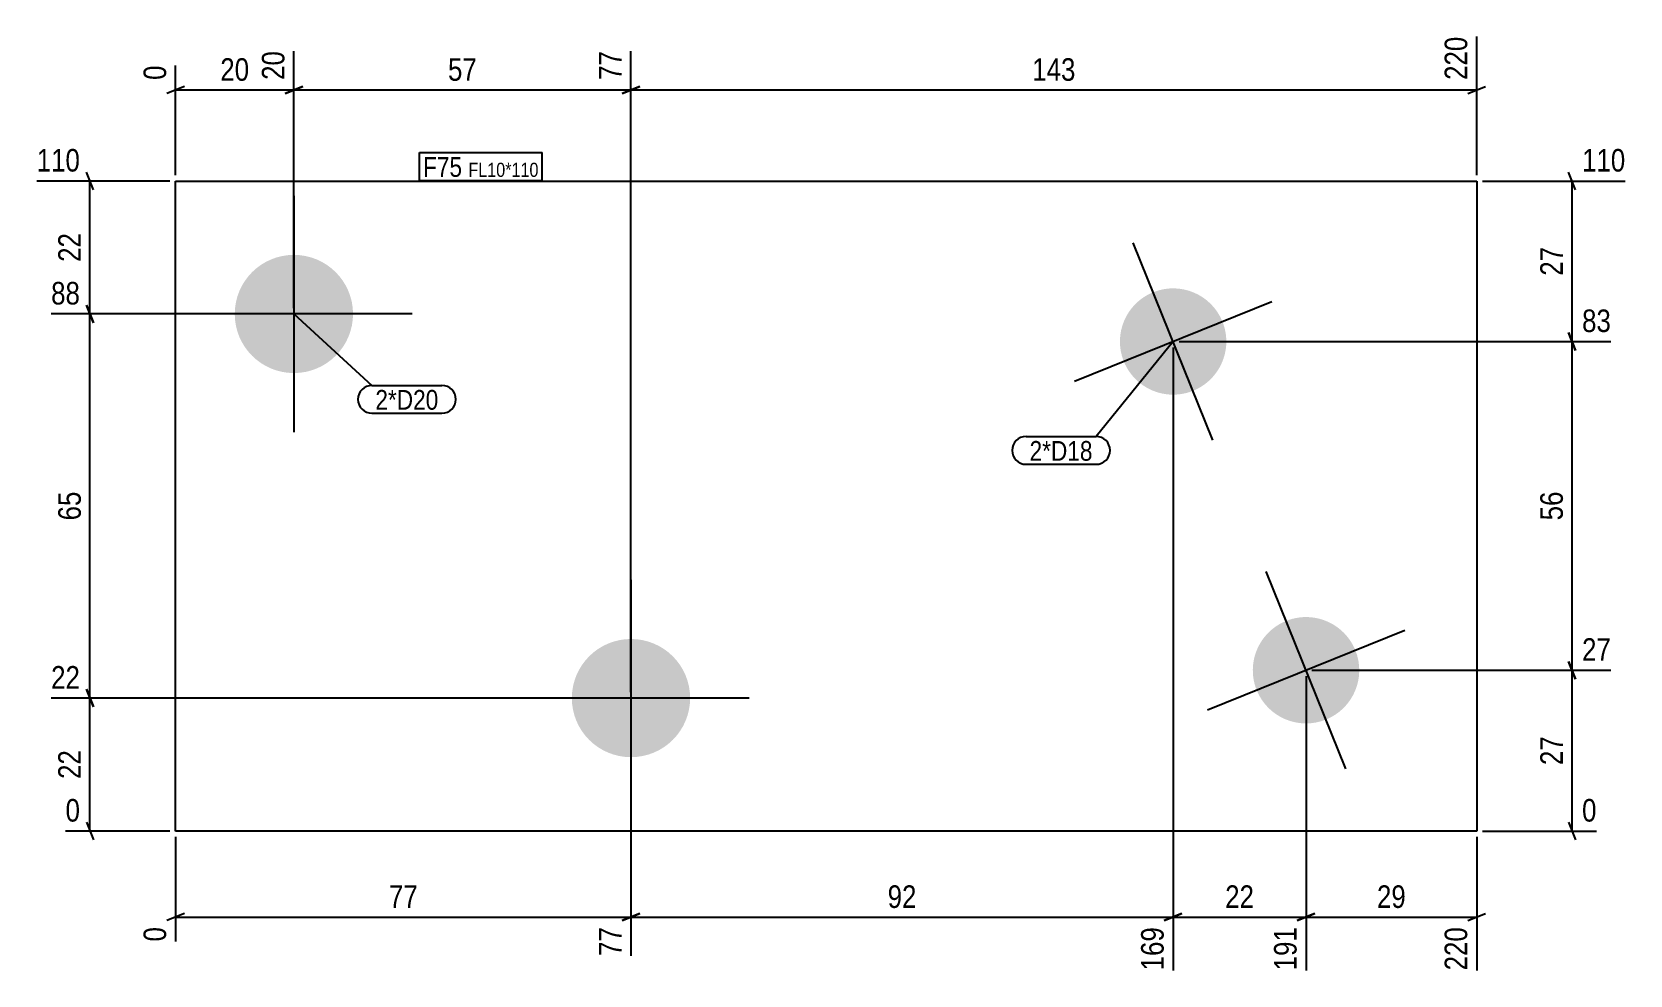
# Model space of a CAD drawing. Header units: millimetres. Extents: x 2 to 272, y 2 to 162.
import ezdxf

# ---------------------------------------------------------------- set-up
doc = ezdxf.new("R2010")
doc.units = ezdxf.units.MM
for name, color, linetype in [('MÅLSÆTNING', 7, 'Continuous'), ('STÅL', 7, 'Continuous'), ('TEKST', 7, 'Continuous')]:
    doc.layers.add(name, color=color, linetype=linetype)
doc.styles.add('Arial Narrow', font='ARIALN.TTF', dxfattribs={"height": 0.2})

msp = doc.modelspace()

# ---------------------------------------------------------------- hatches: boundary and pattern name
at = {"layer": 'STÅL', "linetype": 'Continuous'}
for points in [[(46.49, 104.07, -1), (46.49, 124.07, -1)], [(186.82, 106.04, -1), (203.5, 112.78, -1)], [(209.29, 50.41, -1), (225.98, 57.15, -1)], [(103.49, 39.07, -1), (103.49, 59.07, -1)]]:
    msp.add_hatch(color=3, dxfattribs=at).paths.add_polyline_path(points)

# ---------------------------------------------------------------- linework, layer by layer
at = {"layer": 'MÅLSÆTNING', "color": 7, "linetype": 'Continuous'}
for p, q in [((246.49, 137.57), (246.49, 161)), ((46.49, 115.07), (46.49, 158.56)), ((46.49, 115.07), (46.49, 158.56)), ((103.49, 50.07), (103.49, 158.56)), ((103.49, 50.07), (103.49, 158.56)), ((26.49, 137.57), (26.49, 156.12)), ((27.99, 152.58), (24.99, 151.38)), ((26.49, 151.98), (46.49, 151.98)), ((47.99, 152.58), (44.99, 151.38)), ((44.99, 151.38), (47.99, 152.58)), ((46.49, 151.98), (103.49, 151.98)), ((104.99, 152.58), (101.99, 151.38)), ((101.99, 151.38), (104.99, 152.58)), ((103.49, 151.98), (246.49, 151.98)), ((244.99, 151.38), (247.99, 152.58)), ((12.61, 135.07), (11.41, 138.07)), ((263.21, 135.07), (262.01, 138.07)), ((25.49, 136.57), (3, 136.57)), ((12.01, 114.07), (12.01, 136.57)), ((247.49, 136.57), (271.62, 136.57)), ((262.61, 109.41), (262.61, 136.57)), ((45.49, 114.07), (5.44, 114.07)), ((45.49, 114.07), (5.44, 114.07)), ((11.41, 115.57), (12.61, 112.57)), ((12.61, 112.57), (11.41, 115.57)), ((12.01, 49.07), (12.01, 114.07)), ((262.01, 110.91), (263.21, 107.91)), ((263.21, 107.91), (262.01, 110.91)), ((195.16, 108.41), (195.16, 3)), ((195.16, 108.41), (195.16, 3)), ((196.16, 109.41), (269.18, 109.41)), ((196.16, 109.41), (269.18, 109.41)), ((262.61, 53.78), (262.61, 109.41)), ((262.01, 55.28), (263.21, 52.28)), ((263.21, 52.28), (262.01, 55.28)), ((217.64, 52.78), (217.64, 3)), ((217.64, 52.78), (217.64, 3)), ((218.64, 53.78), (269.18, 53.78)), ((218.64, 53.78), (269.18, 53.78)), ((262.61, 26.57), (262.61, 53.78)), ((102.49, 49.07), (5.44, 49.07)), ((102.49, 49.07), (5.44, 49.07)), ((11.41, 50.57), (12.61, 47.57)), ((12.61, 47.57), (11.41, 50.57)), ((12.01, 26.57), (12.01, 49.07)), ((103.49, 48.07), (103.49, 5.44)), ((103.49, 48.07), (103.49, 5.44)), ((11.41, 28.07), (12.61, 25.07)), ((262.01, 28.07), (263.21, 25.07)), ((25.49, 26.57), (7.88, 26.57)), ((26.49, 25.57), (26.49, 7.88)), ((246.49, 25.57), (246.49, 3)), ((247.49, 26.57), (266.75, 26.57)), ((27.99, 12.61), (24.99, 11.41)), ((26.49, 12.01), (103.49, 12.01)), ((104.99, 12.61), (101.99, 11.41)), ((101.99, 11.41), (104.99, 12.61)), ((103.49, 12.01), (195.16, 12.01)), ((196.66, 12.61), (193.66, 11.41)), ((193.66, 11.41), (196.66, 12.61)), ((195.16, 12.01), (217.64, 12.01)), ((219.14, 12.61), (216.14, 11.41)), ((216.14, 11.41), (219.14, 12.61)), ((217.64, 12.01), (246.49, 12.01)), ((244.99, 11.41), (247.99, 12.61))]:
    msp.add_line(p, q, dxfattribs=at)
at = {"layer": 'STÅL', "color": 2, "linetype": 'Continuous'}
for p, q in [((26.49, 26.57), (26.49, 136.57)), ((26.49, 136.57), (246.49, 136.57)), ((246.49, 136.57), (246.49, 26.57)), ((246.49, 26.57), (26.49, 26.57))]:
    msp.add_line(p, q, dxfattribs=at)
at = {"layer": 'STÅL', "color": 3, "linetype": 'Continuous'}
for p, q in [((46.49, 134.07), (46.49, 94.07)), ((201.9, 92.72), (188.42, 126.1)), ((66.49, 114.07), (26.49, 114.07)), ((211.85, 116.15), (178.47, 102.66)), ((224.38, 37.09), (210.89, 70.47)), ((103.49, 69.07), (103.49, 29.07)), ((234.33, 60.52), (200.95, 47.03)), ((123.49, 49.07), (83.49, 49.07))]:
    msp.add_line(p, q, dxfattribs=at)

# ---------------------------------------------------------------- wipeouts: each hides what was drawn before it
at = {"color": 0}
for points in [[(70.93, 97.87), (70.93, 101.37), (60.27, 101.37), (60.27, 97.87)], [(181.55, 89.23), (181.55, 92.73), (170.89, 92.73), (170.89, 89.23)]]:
    msp.add_wipeout(points, dxfattribs=at).dxf.layer = 'TEKST'

# ---------------------------------------------------------------- next in the draw order: wipeouts: each hides what was drawn before it
at = {"color": 0, "linetype": 'Continuous'}
for points in [[(245.69, 161.8), (240.09, 161.8), (240.09, 152.88), (245.69, 152.88)], [(25.69, 156.92), (20.09, 156.92), (20.09, 152.88), (25.69, 152.88)], [(102.69, 159.36), (97.09, 159.36), (97.09, 152.88), (102.69, 152.88)], [(11.11, 137.37), (11.11, 142.97), (2.2, 142.97), (2.2, 137.37)], [(272.42, 137.37), (272.42, 142.97), (263.51, 142.97), (263.51, 137.37)], [(11.11, 114.87), (11.11, 120.47), (4.64, 120.47), (4.64, 114.87)], [(269.98, 110.21), (269.98, 115.81), (263.51, 115.81), (263.51, 110.21)], [(269.98, 54.58), (269.98, 60.18), (263.51, 60.18), (263.51, 54.58)], [(11.11, 49.87), (11.11, 55.47), (4.64, 55.47), (4.64, 49.87)], [(11.11, 27.37), (11.11, 32.97), (7.08, 32.97), (7.08, 27.37)], [(267.55, 27.37), (267.55, 32.97), (263.51, 32.97), (263.51, 27.37)], [(25.69, 11.11), (20.09, 11.11), (20.09, 7.08), (25.69, 7.08)], [(102.69, 11.11), (97.09, 11.11), (97.09, 4.64), (102.69, 4.64)], [(194.36, 11.11), (188.76, 11.11), (188.76, 2.2), (194.36, 2.2)], [(216.84, 11.11), (211.24, 11.11), (211.24, 2.2), (216.84, 2.2)], [(245.69, 11.11), (240.09, 11.11), (240.09, 2.2), (245.69, 2.2)]]:
    msp.add_wipeout(points, dxfattribs=at).dxf.layer = 'MÅLSÆTNING'
at = {"color": 0}
for points, layer in [([(39.73, 152.73), (39.73, 158.33), (33.25, 158.33), (33.25, 152.73)], 'MÅLSÆTNING'), ([(78.23, 152.73), (78.23, 158.33), (71.75, 158.33), (71.75, 152.73)], 'MÅLSÆTNING'), ([(179.45, 152.73), (179.45, 158.33), (170.54, 158.33), (170.54, 152.73)], 'MÅLSÆTNING'), ([(11.26, 128.56), (5.66, 128.56), (5.66, 122.09), (11.26, 122.09)], 'MÅLSÆTNING'), ([(261.86, 126.23), (256.26, 126.23), (256.26, 119.75), (261.86, 119.75)], 'MÅLSÆTNING'), ([(11.26, 84.81), (5.66, 84.81), (5.66, 78.34), (11.26, 78.34)], 'MÅLSÆTNING'), ([(261.86, 84.83), (256.26, 84.83), (256.26, 78.35), (261.86, 78.35)], 'MÅLSÆTNING'), ([(261.86, 43.41), (256.26, 43.41), (256.26, 36.94), (261.86, 36.94)], 'MÅLSÆTNING'), ([(11.26, 41.06), (5.66, 41.06), (5.66, 34.59), (11.26, 34.59)], 'MÅLSÆTNING'), ([(68.23, 12.76), (68.23, 18.36), (61.76, 18.36), (61.76, 12.76)], 'MÅLSÆTNING'), ([(152.56, 12.76), (152.56, 18.36), (146.09, 18.36), (146.09, 12.76)], 'MÅLSÆTNING'), ([(209.64, 12.76), (209.64, 18.36), (203.16, 18.36), (203.16, 12.76)], 'MÅLSÆTNING'), ([(235.3, 12.76), (235.3, 18.36), (228.83, 18.36), (228.83, 12.76)], 'MÅLSÆTNING'), ([(74.94, 137.27), (74.94, 140.77), (68.33, 140.77), (68.33, 137.27)], 'TEKST'), ([(70.93, 97.87), (70.93, 101.37), (60.27, 101.37), (60.27, 97.87)], 'TEKST'), ([(181.55, 89.23), (181.55, 92.73), (170.89, 92.73), (170.89, 89.23)], 'TEKST')]:
    msp.add_wipeout(points, dxfattribs=at).dxf.layer = layer

# ---------------------------------------------------------------- next in the draw order: linework, layer by layer
at = {"layer": 'TEKST', "color": 7, "linetype": 'Continuous'}
for p, q in [((46.49, 114.07), (59.67, 101.97)), ((195.16, 109.41), (182.15, 93.33)), ((59.67, 101.97), (71.53, 101.97)), ((59.67, 97.27), (71.53, 97.27)), ((170.29, 93.33), (182.15, 93.33)), ((170.29, 88.63), (182.15, 88.63))]:
    msp.add_line(p, q, dxfattribs=at)
for centre, start, end in [((59.67, 99.62), 90, 270), ((71.53, 99.62), 270, 90), ((170.29, 90.98), 90, 270), ((182.15, 90.98), 270, 90)]:
    msp.add_arc(centre, 2.35, start, end, dxfattribs=at)

# ---------------------------------------------------------------- next in the draw order: texts
at = {"layer": 'MÅLSÆTNING', "color": 3, "linetype": 'Continuous', "style": 'Arial Narrow'}
for s, height, p in [('220', 3.818, (244.89, 153.68)), ('77', 3.818, (101.89, 153.68)), ('0', 3.82, (24.89, 153.68)), ('0', 3.82, (24.89, 7.88)), ('77', 3.818, (101.89, 5.44)), ('169', 3.818, (193.56, 3)), ('191', 3.818, (216.04, 3)), ('220', 3.818, (244.89, 3))]:
    msp.add_text(s, height=height, rotation=90.0002, dxfattribs=at).set_placement(p)
at = {"layer": 'MÅLSÆTNING', "color": 3, "style": 'Arial Narrow'}
for s, p in [('57', (72.55, 153.53)), ('143', (171.34, 153.53)), ('77', (62.56, 13.56)), ('92', (146.89, 13.56)), ('22', (203.96, 13.56)), ('29', (229.63, 13.56))]:
    msp.add_text(s, height=3.818, dxfattribs=at).set_placement(p)
at = {"layer": 'MÅLSÆTNING', "color": 3, "linetype": 'Continuous', "style": 'Arial Narrow'}
for s, height, p in [('110', 3.818, (3, 138.17)), ('110', 3.818, (264.31, 138.17)), ('88', 3.818, (5.44, 115.67)), ('83', 3.818, (264.31, 111.01)), ('27', 3.818, (264.31, 55.38)), ('22', 3.818, (5.44, 50.67)), ('0', 3.82, (7.88, 28.17)), ('0', 3.82, (264.31, 28.17))]:
    msp.add_text(s, height=height, dxfattribs=at).set_placement(p)
at = {"layer": 'MÅLSÆTNING', "color": 3, "style": 'Arial Narrow'}
for s, p in [('22', (10.46, 122.89)), ('27', (261.06, 120.55)), ('65', (10.46, 79.14)), ('56', (261.06, 79.15)), ('27', (261.06, 37.74)), ('22', (10.46, 35.39))]:
    msp.add_text(s, height=3.818, rotation=90.0002, dxfattribs=at).set_placement(p)
at = {"layer": 'TEKST', "color": 3, "style": 'Arial Narrow'}
for s, p in [('2*D20', (60.27, 97.87)), ('2*D18', (170.89, 89.23))]:
    msp.add_text(s, height=3.34, dxfattribs=at).set_placement(p)

# ---------------------------------------------------------------- next in the draw order: wipeouts: each hides what was drawn before it
at = {"color": 0, "linetype": 'Continuous'}
msp.add_wipeout([(45.69, 159.36), (40.09, 159.36), (40.09, 152.88), (45.69, 152.88)], dxfattribs=at).dxf.layer = 'MÅLSÆTNING'
at = {"color": 0}
msp.add_wipeout([(74.94, 137.27), (74.94, 140.77), (68.33, 140.77), (68.33, 137.27)], dxfattribs=at).dxf.layer = 'TEKST'

# ---------------------------------------------------------------- next in the draw order: linework, layer by layer
at = {"layer": 'TEKST', "color": 7, "linetype": 'Continuous'}
for p, q in [((67.73, 141.37), (88.47, 141.37)), ((67.73, 136.67), (67.73, 141.37))]:
    msp.add_line(p, q, dxfattribs=at)

# ---------------------------------------------------------------- next in the draw order: texts
at = {"layer": 'MÅLSÆTNING', "color": 3, "style": 'Arial Narrow'}
msp.add_text('20', height=3.818, dxfattribs=at).set_placement((34.05, 153.53))
at = {"layer": 'MÅLSÆTNING', "color": 3, "linetype": 'Continuous', "style": 'Arial Narrow'}
msp.add_text('20', height=3.818, rotation=90.0002, dxfattribs=at).set_placement((44.89, 153.68))

# ---------------------------------------------------------------- next in the draw order: wipeouts: each hides what was drawn before it
at = {"color": 0}
msp.add_wipeout([(87.87, 137.27), (87.87, 139.77), (75.99, 139.77), (75.99, 137.27)], dxfattribs=at).dxf.layer = 'TEKST'

# ---------------------------------------------------------------- next in the draw order: wipeouts: each hides what was drawn before it
msp.add_wipeout([(87.87, 137.27), (87.87, 139.77), (75.99, 139.77), (75.99, 137.27)], dxfattribs=at).dxf.layer = 'TEKST'

# ---------------------------------------------------------------- next in the draw order: linework, layer by layer
at = {"layer": 'TEKST', "color": 7, "linetype": 'Continuous'}
for p, q in [((88.47, 136.67), (88.47, 141.37)), ((67.73, 136.67), (88.47, 136.67))]:
    msp.add_line(p, q, dxfattribs=at)

# ---------------------------------------------------------------- next in the draw order: texts
at = {"layer": 'TEKST', "color": 3, "style": 'Arial Narrow'}
for s, height, p in [('F75', 3.34, (68.33, 137.27)), ('FL10*110', 2.386, (75.99, 137.27))]:
    msp.add_text(s, height=height, dxfattribs=at).set_placement(p)

doc.saveas('drawing.dxf')
